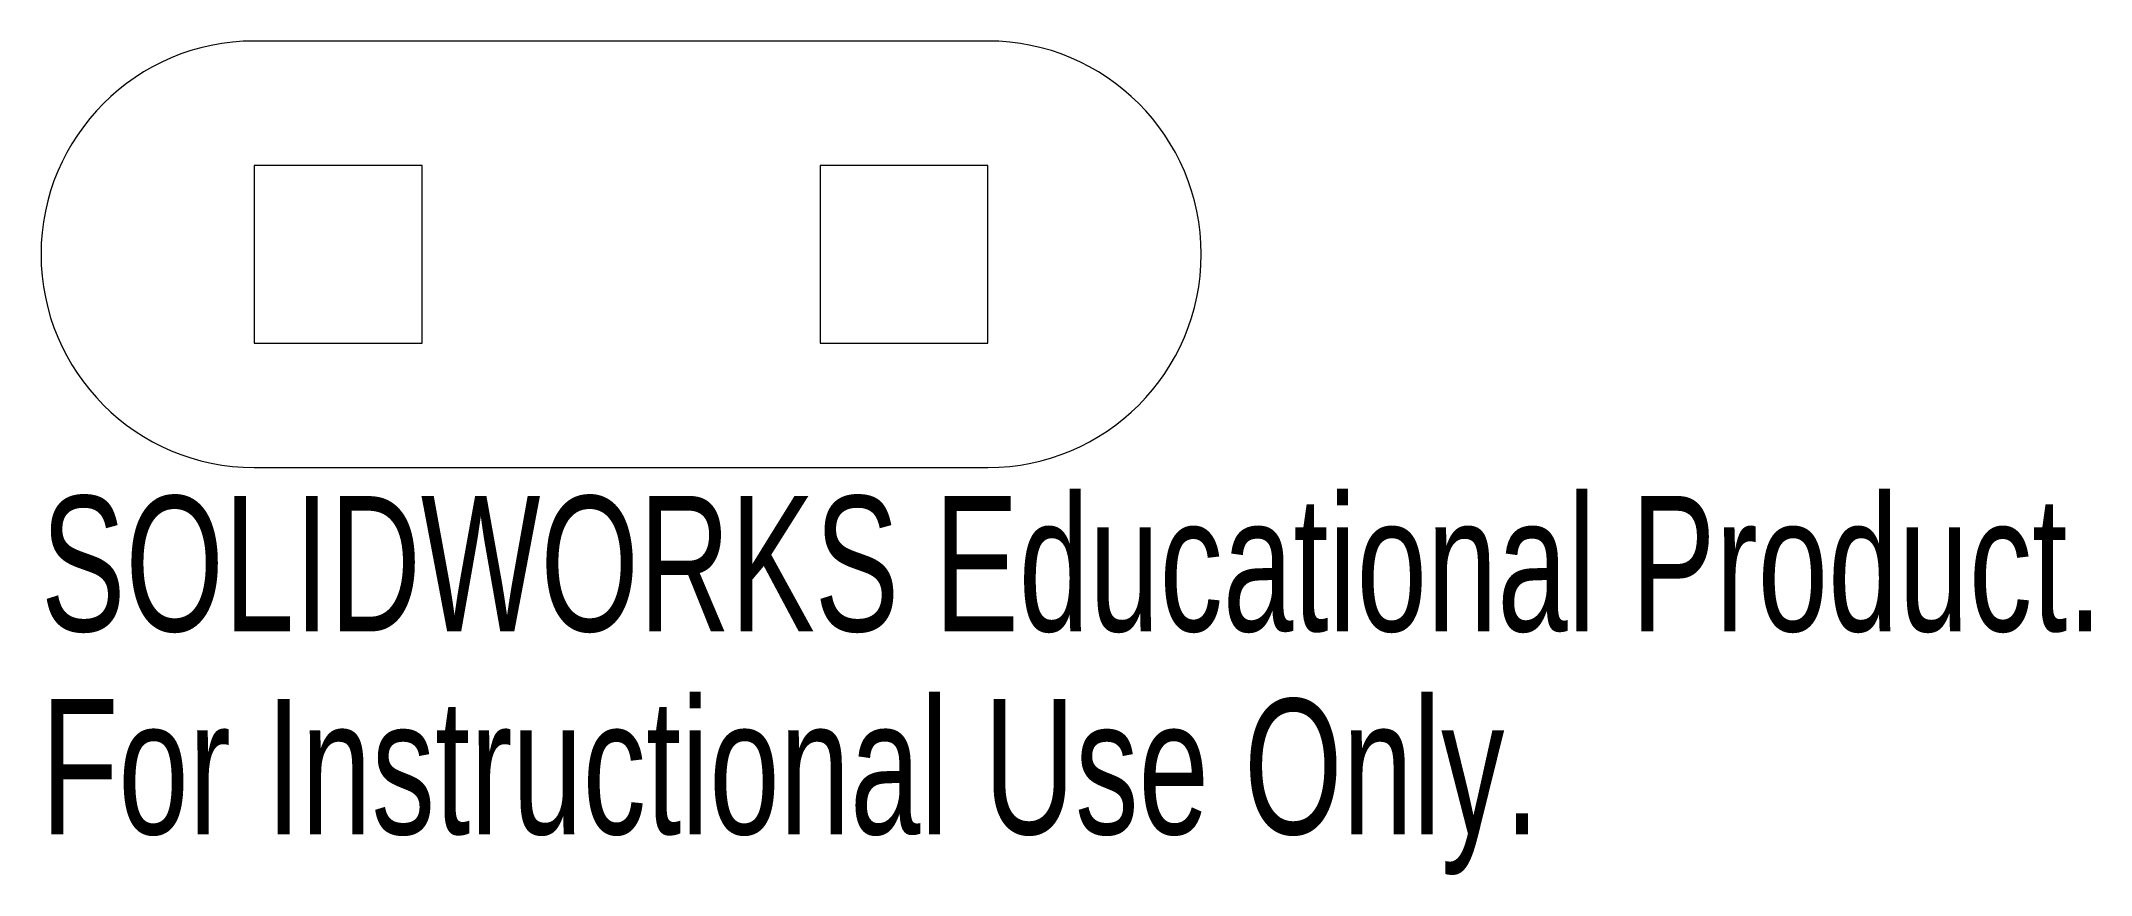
# Model space of a CAD drawing. Header units: millimetres. Extents: x 290.3 to 363.5, y 32.2 to 62.
import ezdxf

# ---------------------------------------------------------------- set-up
doc = ezdxf.new("R2010")
doc.units = ezdxf.units.MM
doc.styles.add('SLDTEXTSTYLE0', font='TXT', dxfattribs={"width": 0.7})

msp = doc.modelspace()

# ---------------------------------------------------------------- linework, layer by layer
at = {"color": 7, "linetype": 'Continuous', "lineweight": 15}
for p, q in [((324.114, 61.989), (297.89, 61.989)), ((297.89, 57.544), (297.89, 51.194)), ((303.89, 57.544), (297.89, 57.544)), ((303.89, 51.194), (303.89, 57.544)), ((318.114, 57.544), (318.114, 51.194)), ((324.114, 57.544), (318.114, 57.544)), ((324.114, 51.194), (324.114, 57.544)), ((297.89, 51.194), (303.89, 51.194)), ((318.114, 51.194), (324.114, 51.194)), ((297.89, 46.749), (324.114, 46.749))]:
    msp.add_line(p, q, dxfattribs=at)
for centre, start, end in [((297.89, 54.369), 90, 270), ((324.114, 54.369), 270, 90)]:
    msp.add_arc(centre, 7.62, start, end, dxfattribs=at)

# ---------------------------------------------------------------- texts
at = {"color": 7, "linetype": 'Continuous', "char_height": 4.83362, "attachment_point": 1, "style": 'SLDTEXTSTYLE0'}
for s, insert in [('SOLIDWORKS Educational Product.', (290.27, 45.73)), ('For Instructional Use Only.', (290.27, 38.479))]:
    msp.add_mtext(s, dxfattribs=dict(at, insert=insert))

doc.saveas('drawing.dxf')
